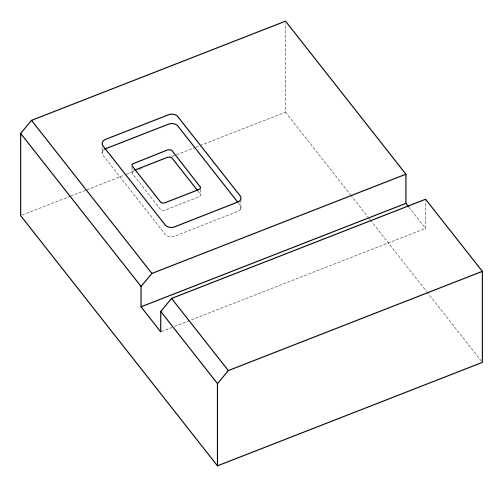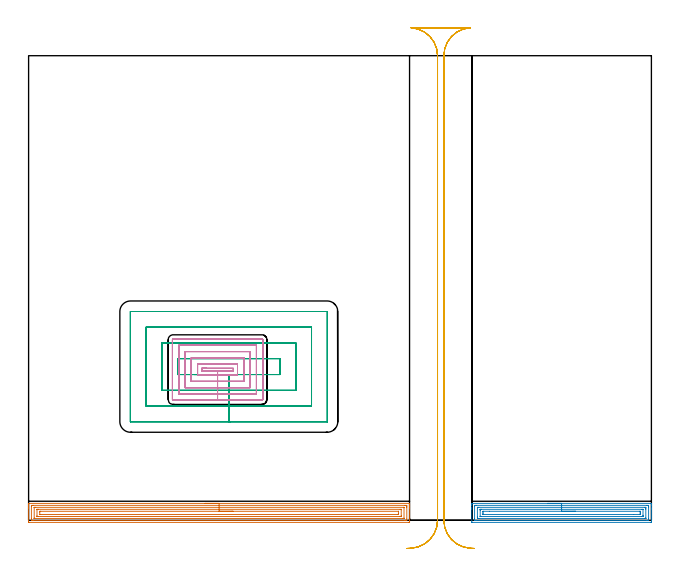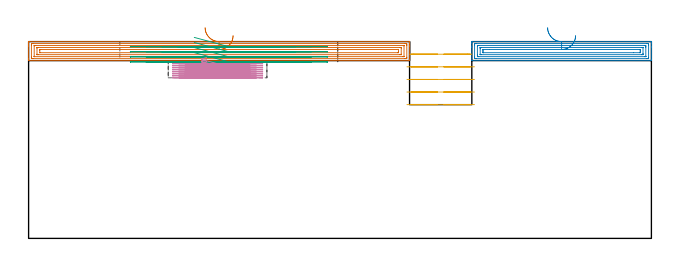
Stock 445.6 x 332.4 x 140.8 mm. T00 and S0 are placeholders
(PLAN: 5 operations, 3 tool changes, 48.8 min)
(1 AREA_MILL | FG_CHAMFER_SURFACE | UGT0205_001 | 11.19 min | 25848 mm3)
(2 AREA_MILL_1 | FG_CHAMFER_SURFACE_1 | UGT0205_001 | 5.42 min | 12520 mm3)
(3 MILL_RECTANGULAR_POCKET | POCKET_RECTANGULAR_STRAIGHT | UGT0201_133 | Follow Part, ap 3.75, ae 75% | 10.45 min | 211605 mm3)
(4 MILL_RECTANGULAR_POCKET_1 | POCKET_RECTANGULAR_STRAIGHT_1 | UGT0201_124 | Follow Part, ap 1.5, ae 75% | 13.28 min | 39954 mm3)
(5 MILL_RECTANGULAR_SLOT | SLOT_RECTANGULAR | UGT0201_019 | Follow Part, ap 10, ae 75% | 8.42 min | 665985 mm3)
(TOOL UGT0205_001 | Chamfer Mill 20 x 3 x 45 deg. | D20 FL50 Z2)
(TOOL UGT0201_133 | Carbide End Mill 15.0 | D15 FL30 Z4)
(TOOL UGT0201_124 | Carbide End Mill 6.0 | D6 FL15 Z4)
(TOOL UGT0201_019 | End mill 40 mm | D40 FL63 Z6)
(OP 1 AREA_MILL)
G17 G21 G94 G90
T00 M6
G54
G17 G0 G90 X126.3 Y12.1 S1061 M3
G43 Z150.8 H0
G94 G1 X126.338 Z149.928 F250.
X126.452 Z149.063
X126.641 Z148.212
X126.903 Z147.38
X127.237 Z146.574
X127.64 Z145.8
X128.108 Z145.064
X128.64 Z144.372
X129.229 Z143.729
X129.872 Z143.14
X130.564 Z142.608
X131.3 Z142.14
X132.074 Z141.737
X132.88 Z141.403
X133.712 Z141.141
X134.564 Z140.952
X135.428 Z140.838
X136.3 Z140.8
X272.437
X272.59 Y12.097 Z140.788
X272.593 Y12.056 Z140.748
X272.6 Y11.684 Z140.384
Y11.288 Z139.988
Y10.64 Z139.335
Y9.426 Z138.122
Y8.86 Z137.554
Y-0.647 Z128.051
X272.598 Y-0.93 Z127.768
X272.592 Y-1.491 Z127.206
X272.557 Y-1.494 Z127.204
X271.991 Y-1.5 Z127.2
X0.609
X0.043 Y-1.494 Z127.204
X0.008 Y-1.492 Z127.206
X0.003 Y-0.93 Z127.768
X0. Y-0.323 Z128.375
Y8.86 Z137.554
Y9.425 Z138.122
Y9.75 Z138.446
Y10.315 Z139.012
Y10.64 Z139.335
Y11.288 Z139.988
Y11.685 Z140.384
X0.007 Y12.056 Z140.748
X0.01 Y12.097 Z140.788
X0.163 Y12.1 Z140.8
X136.3
Y10.686 Z139.386
X269.313
X270.163 Y10.683 Z139.383
X270.206 Y10.68 Z139.38
X270.59 Y10.64 Z139.34
X270.597 Y10.249 Z138.949
X270.599 Y9.75 Z138.45
X270.6 Y9.357 Z138.057
X270.599 Y0.85 Z129.55
X270.598 Y0.46 Z129.16
X270.59 Y-0.04 Z128.66
X270.246 Y-0.08 Z128.62
X270.206 Y-0.082 Z128.618
X269.359 Y-0.086 Z128.614
X269.313
X3.287
X2.437 Y-0.083 Z128.617
X2.394 Y-0.08 Z128.62
X2.01 Y-0.04 Z128.66
X2.003 Y0.351 Z129.051
X2.001 Y0.85 Z129.55
X2. Y1.243 Z129.943
X2.001 Y9.75 Z138.45
X2.002 Y10.141 Z138.841
X2.01 Y10.64 Z139.34
X2.354 Y10.68 Z139.38
X2.394 Y10.682 Z139.382
X3.241 Y10.686 Z139.386
X3.287
X136.3
Y9.272 Z137.972
X268.42 Y9.271 Z137.971
X268.558 Y9.27 Z137.97
X268.58 Y9.268 Z137.968
X268.586 Y9.266 Z137.966
X268.59 Y9.253 Z137.953
X268.596 Y9.158 Z137.858
X268.599 Y9.039 Z137.739
Y1.562 Z130.262
X268.593 Y1.382 Z130.082
X268.59 Y1.336 Z130.036
X268.573 Y1.334 Z130.034
X268.523 Y1.331 Z130.031
X268.42 Y1.33 Z130.03
X267.94 Y1.329 Z130.029
X267.528
X4.18
X4.042 Y1.33 Z130.03
X4.02 Y1.332 Z130.032
X4.014 Y1.334 Z130.034
X4.01 Y1.347 Z130.047
X4.004 Y1.442 Z130.142
X4.001 Y1.561 Z130.261
Y9.038 Z137.738
X4.007 Y9.218 Z137.918
X4.01 Y9.264 Z137.964
X4.027 Y9.266 Z137.966
X4.077 Y9.269 Z137.969
X4.18 Y9.27 Z137.97
X4.66 Y9.271 Z137.971
X5.072 Y9.272 Z137.972
X136.3
Y7.857 Z136.557
X265.855
X266.54 Y7.853 Z136.553
X266.578 Y7.851 Z136.551
X266.59 Y7.847 Z136.547
X266.592 Y7.826 Z136.526
X266.597 Y7.725 Z136.425
X266.599 Y7.522 Z136.222
Y3.093 Z131.793
X266.596 Y2.879 Z131.579
X266.592 Y2.772 Z131.472
X266.59 Y2.751 Z131.451
X266.572 Y2.749 Z131.449
X266.519 Y2.746 Z131.446
X265.742 Y2.743 Z131.443
X265.629
X6.745
X6.06 Y2.747 Z131.447
X6.022 Y2.749 Z131.449
X6.01 Y2.753 Z131.453
X6.007 Y2.774 Z131.474
X6.003 Y2.875 Z131.575
X6.001 Y3.078 Z131.778
Y7.508 Z136.208
X6.004 Y7.721 Z136.421
X6.008 Y7.828 Z136.528
X6.01 Y7.849 Z136.549
X6.028 Y7.851 Z136.551
X6.081 Y7.854 Z136.554
X6.858 Y7.857 Z136.557
X6.971
X136.3
Y6.443 Z135.143
X264.596
X264.597 Y6.442 Z135.142
X264.599 Y6.439 Z135.139
X264.6 Y4.659 Z133.359
X264.599 Y4.41 Z133.11
X264.595 Y4.25 Z132.95
X264.59 Y4.176 Z132.876
X264.464 Y4.164 Z132.864
X264.209 Y4.159 Z132.859
X263.957 Y4.157 Z132.857
X8.004
X8.003 Y4.158 Z132.858
X8.001 Y4.161 Z132.861
X8. Y5.941 Z134.641
X8.001 Y6.19 Z134.89
X8.005 Y6.35 Z135.05
X8.01 Y6.424 Z135.124
X8.136 Y6.436 Z135.136
X8.391 Y6.441 Z135.141
X8.643 Y6.443 Z135.143
X136.3
X137.172 Z135.181
X138.036 Z135.295
X138.888 Z135.484
X139.72 Z135.746
X140.526 Z136.08
X141.3 Z136.483
X142.036 Z136.952
X142.728 Z137.483
X143.371 Z138.072
X143.96 Z138.715
X144.492 Z139.407
X144.96 Z140.143
X145.363 Z140.917
X145.697 Z141.723
X145.959 Z142.555
X146.148 Z143.407
X146.262 Z144.272
X146.3 Z145.143
G0 Z150.8
M5
M2
(OP 2 AREA_MILL_1)
G17 G21 G94 G90
T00 M6
G54
G17 G0 G90 X371.35 Y12.1 S1061 M3
G43 Z150.8 H0
G94 G1 X371.388 Z149.928 F250.
X371.502 Z149.063
X371.691 Z148.212
X371.953 Z147.38
X372.287 Z146.574
X372.69 Z145.8
X373.158 Z145.064
X373.69 Z144.372
X374.279 Z143.729
X374.922 Z143.139
X375.614 Z142.608
X376.35 Z142.14
X377.124 Z141.737
X377.93 Z141.403
X378.762 Z141.141
X379.614 Z140.952
X380.478 Z140.838
X381.35 Z140.8
X445.467
X445.59 Y12.097 Z140.788
X445.592 Y12.065 Z140.756
X445.6 Y11.759 Z140.458
Y11.172 Z139.87
Y10.64 Z139.335
Y8.594 Z137.291
Y7.97 Z136.664
Y-0.618 Z128.079
X445.598 Y-0.93 Z127.767
X445.593 Y-1.491 Z127.205
X445.586 Y-1.493 Z127.204
X445.022 Y-1.5 Z127.2
X317.678
X317.355 Y-1.496 Z127.202
X317.11 Y-1.491 Z127.205
X317.1 Y-1.242 Z127.455
Y7.97 Z136.664
Y8.594 Z137.291
Y8.86 Z137.557
Y10.64 Z139.335
Y11.172 Z139.87
Y11.53 Z140.228
Y11.76 Z140.459
X317.108 Y12.065 Z140.756
X317.11 Y12.097 Z140.788
X317.233 Y12.1 Z140.8
X381.35
Y10.686 Z139.386
X442.35
X443.198 Y10.682 Z139.382
X443.241 Y10.679 Z139.379
X443.59 Y10.64 Z139.34
X443.597 Y10.284 Z138.984
X443.599 Y9.75 Z138.45
X443.6 Y9.391 Z138.091
X443.599 Y0.85 Z129.55
X443.598 Y0.493 Z129.193
X443.59 Y-0.04 Z128.66
X443.281 Y-0.08 Z128.62
X443.241 Y-0.082 Z128.618
X442.396 Y-0.086 Z128.614
X442.35
X320.35
X319.502 Y-0.082 Z128.618
X319.459 Y-0.079 Z128.621
X319.11 Y-0.04 Z128.66
X319.103 Y0.316 Z129.016
X319.101 Y0.85 Z129.55
X319.1 Y1.209 Z129.909
X319.101 Y9.75 Z138.45
X319.102 Y10.107 Z138.807
X319.11 Y10.64 Z139.34
X319.419 Y10.679 Z139.379
X319.459 Y10.682 Z139.382
X320.304 Y10.686 Z139.386
X320.35
X381.35
Y9.271 Z137.971
X440.569
X441.049 Y9.27 Z137.97
X441.46 Y9.266 Z137.966
X441.587 Y9.265 Z137.965
X441.595 Y9. Z137.7
X441.598 Y8.86 Z137.56
X441.6 Y8.72 Z137.42
Y7.97 Z136.67
Y1.6 Z130.3
X441.598 Y1.46 Z130.16
X441.594 Y1.367 Z130.067
X441.59 Y1.336 Z130.036
X441.585 Y1.334 Z130.034
X441.562 Y1.331 Z130.031
X441.46 Y1.33 Z130.03
X440.981 Y1.328 Z130.028
X440.569
X322.131 Y1.329 Z130.029
X321.651 Y1.33 Z130.03
X321.24 Y1.333 Z130.033
X321.113 Y1.335 Z130.035
X321.105 Y1.6 Z130.3
X321.102 Y1.74 Z130.44
X321.1 Y1.88 Z130.58
Y2.63 Z131.33
Y9. Z137.7
X321.102 Y9.14 Z137.84
X321.106 Y9.233 Z137.933
X321.11 Y9.264 Z137.964
X321.115 Y9.266 Z137.966
X321.138 Y9.268 Z137.968
X321.24 Y9.27 Z137.97
X321.719 Y9.271 Z137.971
X322.131 Y9.272 Z137.972
X381.35 Y9.271 Z137.971
Y7.857 Z136.557
X438.901
X439.573 Y7.852 Z136.552
X439.587 Y7.851 Z136.551
X439.59 Y7.838 Z136.538
X439.596 Y7.794 Z136.494
X439.599 Y7.703 Z136.403
X439.6 Y3.599 Z132.299
Y3.114 Z131.814
X439.598 Y2.912 Z131.612
X439.594 Y2.81 Z131.51
X439.59 Y2.761 Z131.461
X439.584 Y2.749 Z131.449
X439.561 Y2.747 Z131.447
X438.788 Y2.743 Z131.443
X438.676
X323.799
X323.127 Y2.748 Z131.448
X323.113 Y2.749 Z131.449
X323.11 Y2.762 Z131.462
X323.104 Y2.806 Z131.506
X323.101 Y2.897 Z131.597
X323.1 Y7.001 Z135.701
Y7.486 Z136.186
X323.102 Y7.688 Z136.388
X323.106 Y7.79 Z136.49
X323.11 Y7.839 Z136.539
X323.116 Y7.851 Z136.551
X323.139 Y7.852 Z136.552
X323.912 Y7.857 Z136.557
X324.025
X381.35
Y6.443 Z135.143
X437.26
X437.429 Y6.441 Z135.141
X437.563 Y6.436 Z135.136
X437.591 Y6.434 Z135.134
X437.594 Y6.421 Z135.121
X437.597 Y6.387 Z135.087
X437.599 Y6.19 Z134.89
X437.6 Y5.597 Z134.297
Y4.708 Z133.408
X437.598 Y4.41 Z133.11
X437.595 Y4.262 Z132.962
X437.59 Y4.189 Z132.889
X437.579 Y4.164 Z132.864
X437.513 Y4.162 Z132.862
X437.259 Y4.158 Z132.858
X432.911 Y4.157 Z132.857
X325.44
X325.271 Y4.159 Z132.859
X325.137 Y4.164 Z132.864
X325.109 Y4.166 Z132.866
X325.106 Y4.179 Z132.879
X325.103 Y4.213 Z132.913
X325.101 Y4.41 Z133.11
X325.1 Y5.003 Z133.703
Y5.892 Z134.592
X325.102 Y6.19 Z134.89
X325.105 Y6.338 Z135.038
X325.11 Y6.411 Z135.111
X325.121 Y6.436 Z135.136
X325.187 Y6.438 Z135.138
X325.441 Y6.442 Z135.142
X329.769 Y6.443 Z135.143
X381.35
X382.222 Z135.181
X383.086 Z135.295
X383.938 Z135.484
X384.77 Z135.746
X385.576 Z136.08
X386.35 Z136.483
X387.086 Z136.952
X387.778 Z137.483
X388.421 Z138.072
X389.01 Z138.715
X389.542 Z139.407
X390.01 Z140.143
X390.413 Z140.917
X390.747 Z141.723
X391.009 Z142.555
X391.198 Z143.407
X391.312 Z144.272
X391.35 Z145.143
G0 Z150.8
M5
M2
(OP 3 MILL_RECTANGULAR_POCKET)
G17 G21 G94 G90
T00 M6
G54
G17 G0 G90 X118.525 Y104.25 S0 M3
G43 Z150.8 H0
Z143.8
G94 G1 X143.25 Z137.175 F250.
X179.95 F500.
Y115.65
X106.55
Y104.25
X143.25
Y93.
X191.2
Y126.9
X95.3
Y93.
X143.25
Y81.75
X202.45
Y138.15
X84.05
Y81.75
X143.25
Y70.5
X213.6
X213.655 Y70.505
X213.695 Y70.545
X213.7 Y70.6
Y149.3
X213.695 Y149.355
X213.655 Y149.395
X213.6 Y149.4
X72.9
X72.845 Y149.395
X72.805 Y149.355
X72.8 Y149.3
Y70.6
X72.805 Y70.545
X72.845 Y70.505
X72.9 Y70.5
X143.25
X144.25
G0 X118.525 Y104.25 Z140.175
G1 X143.25 Z133.55 F250.
X179.95 F500.
Y115.65
X106.55
Y104.25
X143.25
Y93.
X191.2
Y126.9
X95.3
Y93.
X143.25
Y81.75
X202.45
Y138.15
X84.05
Y81.75
X143.25
Y70.5
X213.6
X213.655 Y70.505
X213.695 Y70.545
X213.7 Y70.6
Y149.3
X213.695 Y149.355
X213.655 Y149.395
X213.6 Y149.4
X72.9
X72.845 Y149.395
X72.805 Y149.355
X72.8 Y149.3
Y70.6
X72.805 Y70.545
X72.845 Y70.505
X72.9 Y70.5
X143.25
X144.25
G0 X118.525 Y104.25 Z136.55
G1 X143.25 Z129.925 F250.
X179.95 F500.
Y115.65
X106.55
Y104.25
X143.25
Y93.
X191.2
Y126.9
X95.3
Y93.
X143.25
Y81.75
X202.45
Y138.15
X84.05
Y81.75
X143.25
Y70.5
X213.6
X213.655 Y70.505
X213.695 Y70.545
X213.7 Y70.6
Y149.3
X213.695 Y149.355
X213.655 Y149.395
X213.6 Y149.4
X72.9
X72.845 Y149.395
X72.805 Y149.355
X72.8 Y149.3
Y70.6
X72.805 Y70.545
X72.845 Y70.505
X72.9 Y70.5
X143.25
X144.25
G0 X118.525 Y104.25 Z132.925
G1 X143.25 Z126.3 F250.
X179.95 F500.
Y115.65
X106.55
Y104.25
X143.25
Y93.
X191.2
Y126.9
X95.3
Y93.
X143.25
Y81.75
X202.45
Y138.15
X84.05
Y81.75
X143.25
Y70.5
X213.6
X213.655 Y70.505
X213.695 Y70.545
X213.7 Y70.6
Y149.3
X213.695 Y149.355
X213.655 Y149.395
X213.6 Y149.4
X72.9
X72.845 Y149.395
X72.805 Y149.355
X72.8 Y149.3
Y70.6
X72.805 Y70.545
X72.845 Y70.505
X72.9 Y70.5
X143.25
X144.25
G0 Z150.8
M5
M2
(OP 4 MILL_RECTANGULAR_POCKET_1)
G17 G21 G94 G90
T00 M6
G54
G17 G0 G90 X127.366 Y108.7 S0 M3
G43 Z150.8 H0
Z129.411
G94 G1 X123.9 Z128.482 F250.
Y106.9 Z128.
X135.2 Z124.972
X146.5 F500.
Y108.7
X123.9
Y106.9
X135.2
Y103.9
X149.5
Y111.7
X120.9
Y103.9
X135.2
Y99.4
X154.
Y116.2
X116.4
Y99.4
X135.2
Y94.9
X158.5
Y120.7
X111.9
Y94.9
X135.2
Y90.4
X163.
Y125.2
X107.4
Y90.4
X135.2
Y85.9
X167.1
G3 X167.5 Y86.3 R0.4
G1 Y129.3
G3 X167.1 Y129.7 R0.4
G1 X103.3
G3 X102.9 Y129.3 R0.4
G1 Y86.3
G3 X103.3 Y85.9 R0.4
G1 X135.2
X136.2
G0 X127.366 Y108.7 Z127.972
G1 X123.9 Z127.043 F250.
Y106.9 Z126.561
X135.2 Z123.533
X146.5 F500.
Y108.7
X123.9
Y106.9
X135.2
Y103.9
X149.5
Y111.7
X120.9
Y103.9
X135.2
Y99.4
X154.
Y116.2
X116.4
Y99.4
X135.2
Y94.9
X158.5
Y120.7
X111.9
Y94.9
X135.2
Y90.4
X163.
Y125.2
X107.4
Y90.4
X135.2
Y85.9
X167.1
G3 X167.5 Y86.3 R0.4
G1 Y129.3
G3 X167.1 Y129.7 R0.4
G1 X103.3
G3 X102.9 Y129.3 R0.4
G1 Y86.3
G3 X103.3 Y85.9 R0.4
G1 X135.2
X136.2
G0 X127.366 Y108.7 Z126.533
G1 X123.9 Z125.605 F250.
Y106.9 Z125.122
X135.2 Z122.094
X146.5 F500.
Y108.7
X123.9
Y106.9
X135.2
Y103.9
X149.5
Y111.7
X120.9
Y103.9
X135.2
Y99.4
X154.
Y116.2
X116.4
Y99.4
X135.2
Y94.9
X158.5
Y120.7
X111.9
Y94.9
X135.2
Y90.4
X163.
Y125.2
X107.4
Y90.4
X135.2
Y85.9
X167.1
G3 X167.5 Y86.3 R0.4
G1 Y129.3
G3 X167.1 Y129.7 R0.4
G1 X103.3
G3 X102.9 Y129.3 R0.4
G1 Y86.3
G3 X103.3 Y85.9 R0.4
G1 X135.2
X136.2
G0 X127.366 Y108.7 Z125.094
G1 X123.9 Z124.166 F250.
Y106.9 Z123.683
X135.2 Z120.656
X146.5 F500.
Y108.7
X123.9
Y106.9
X135.2
Y103.9
X149.5
Y111.7
X120.9
Y103.9
X135.2
Y99.4
X154.
Y116.2
X116.4
Y99.4
X135.2
Y94.9
X158.5
Y120.7
X111.9
Y94.9
X135.2
Y90.4
X163.
Y125.2
X107.4
Y90.4
X135.2
Y85.9
X167.1
G3 X167.5 Y86.3 R0.4
G1 Y129.3
G3 X167.1 Y129.7 R0.4
G1 X103.3
G3 X102.9 Y129.3 R0.4
G1 Y86.3
G3 X103.3 Y85.9 R0.4
G1 X135.2
X136.2
G0 X127.366 Y108.7 Z123.656
G1 X123.9 Z122.727 F250.
Y106.9 Z122.244
X135.2 Z119.217
X146.5 F500.
Y108.7
X123.9
Y106.9
X135.2
Y103.9
X149.5
Y111.7
X120.9
Y103.9
X135.2
Y99.4
X154.
Y116.2
X116.4
Y99.4
X135.2
Y94.9
X158.5
Y120.7
X111.9
Y94.9
X135.2
Y90.4
X163.
Y125.2
X107.4
Y90.4
X135.2
Y85.9
X167.1
G3 X167.5 Y86.3 R0.4
G1 Y129.3
G3 X167.1 Y129.7 R0.4
G1 X103.3
G3 X102.9 Y129.3 R0.4
G1 Y86.3
G3 X103.3 Y85.9 R0.4
G1 X135.2
X136.2
G0 X127.366 Y108.7 Z122.217
G1 X123.9 Z121.288 F250.
Y106.9 Z120.806
X135.2 Z117.778
X146.5 F500.
Y108.7
X123.9
Y106.9
X135.2
Y103.9
X149.5
Y111.7
X120.9
Y103.9
X135.2
Y99.4
X154.
Y116.2
X116.4
Y99.4
X135.2
Y94.9
X158.5
Y120.7
X111.9
Y94.9
X135.2
Y90.4
X163.
Y125.2
X107.4
Y90.4
X135.2
Y85.9
X167.1
G3 X167.5 Y86.3 R0.4
G1 Y129.3
G3 X167.1 Y129.7 R0.4
G1 X103.3
G3 X102.9 Y129.3 R0.4
G1 Y86.3
G3 X103.3 Y85.9 R0.4
G1 X135.2
X136.2
G0 X127.366 Y108.7 Z120.778
G1 X123.9 Z119.849 F250.
Y106.9 Z119.367
X135.2 Z116.339
X146.5 F500.
Y108.7
X123.9
Y106.9
X135.2
Y103.9
X149.5
Y111.7
X120.9
Y103.9
X135.2
Y99.4
X154.
Y116.2
X116.4
Y99.4
X135.2
Y94.9
X158.5
Y120.7
X111.9
Y94.9
X135.2
Y90.4
X163.
Y125.2
X107.4
Y90.4
X135.2
Y85.9
X167.1
G3 X167.5 Y86.3 R0.4
G1 Y129.3
G3 X167.1 Y129.7 R0.4
G1 X103.3
G3 X102.9 Y129.3 R0.4
G1 Y86.3
G3 X103.3 Y85.9 R0.4
G1 X135.2
X136.2
G0 X127.366 Y108.7 Z119.339
G1 X123.9 Z118.41 F250.
Y106.9 Z117.928
X135.2 Z114.9
X146.5 F500.
Y108.7
X123.9
Y106.9
X135.2
Y103.9
X149.5
Y111.7
X120.9
Y103.9
X135.2
Y99.4
X154.
Y116.2
X116.4
Y99.4
X135.2
Y94.9
X158.5
Y120.7
X111.9
Y94.9
X135.2
Y90.4
X163.
Y125.2
X107.4
Y90.4
X135.2
Y85.9
X167.1
G3 X167.5 Y86.3 R0.4
G1 Y129.3
G3 X167.1 Y129.7 R0.4
G1 X103.3
G3 X102.9 Y129.3 R0.4
G1 Y86.3
G3 X103.3 Y85.9 R0.4
G1 X135.2
X136.2
G0 Z150.8
M5
M2
(OP 5 MILL_RECTANGULAR_SLOT)
G17 G21 G94 G90
T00 M6
G54
G17 G0 G90 X317.021 Y-20.224 S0 M3
G43 Z150.8 H0
Z131.78
G94 G1 X314.056 Y-19.767 F250.
G2 X297.1 Y0. R20. F500.
G1 Y332.4
G2 X316.005 Y352.37 R20.
G1 Y352.4
X273.695
Y352.37
G2 X292.6 Y332.4 R20.
G1 Y0.
G2 X275.667 Y-19.763 R20.
G1 X272.702 Y-20.223 F250.
G0 X319. Y-20.134 Z122.76
G1 X316.005 Y-19.97
G2 X297.1 Y0. R20. F500.
G1 Y332.4
G2 X316.005 Y352.37 R20.
G1 Y352.4
X273.695
Y352.37
G2 X292.6 Y332.4 R20.
G1 Y0.
G2 X273.695 Y-19.97 R20.
G1 X270.7 Y-20.134 F250.
G0 X319. Z113.74
G1 X316.005 Y-19.97
G2 X297.1 Y0. R20. F500.
G1 Y332.4
G2 X316.005 Y352.37 R20.
G1 Y352.4
X273.695
Y352.37
G2 X292.6 Y332.4 R20.
G1 Y0.
G2 X273.695 Y-19.97 R20.
G1 X270.7 Y-20.134 F250.
G0 X319. Z104.72
G1 X316.005 Y-19.97
G2 X297.1 Y0. R20. F500.
G1 Y332.4
G2 X316.005 Y352.37 R20.
G1 Y352.4
X273.695
Y352.37
G2 X292.6 Y332.4 R20.
G1 Y0.
G2 X273.695 Y-19.97 R20.
G1 X270.7 Y-20.134 F250.
G0 X319. Z95.7
G1 X316.005 Y-19.97
G2 X297.1 Y0. R20. F500.
G1 Y332.4
G2 X316.005 Y352.37 R20.
G1 Y352.4
X273.695
Y352.37
G2 X292.6 Y332.4 R20.
G1 Y0.
G2 X273.695 Y-19.97 R20.
G1 X270.7 Y-20.134 F250.
G0 Z150.8
M5
M2
